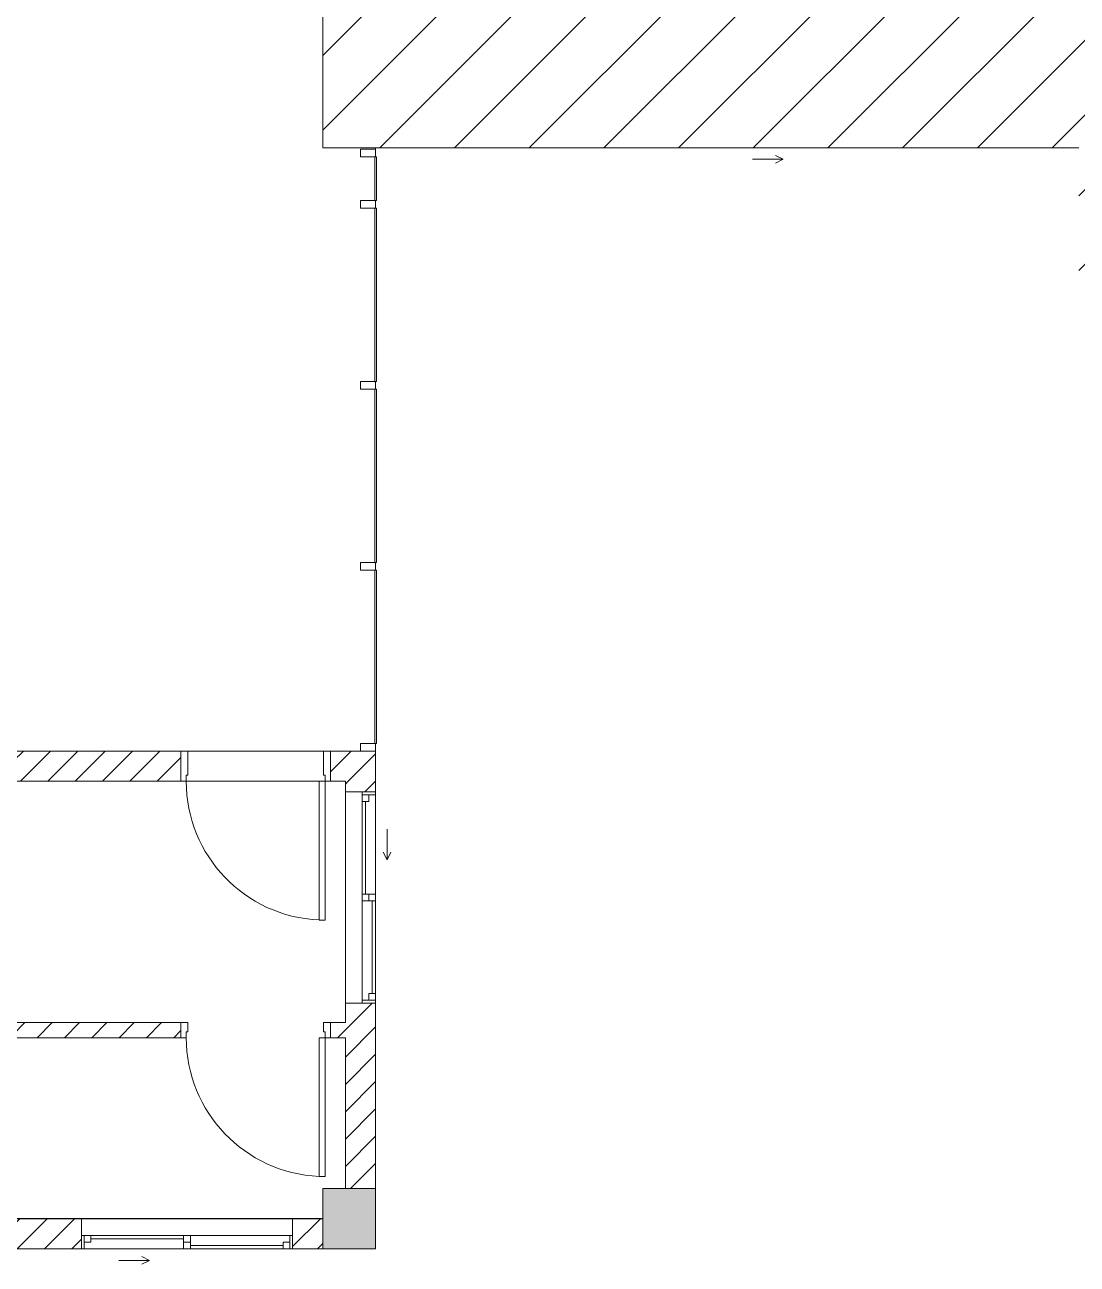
# Model space of a CAD drawing. Header units: millimetres. Extents: x 50254 to 245170, y 481 to 78637.
# Drawn here: x 160293 to 167268, y 17135 to 25352 of the extents above; entities that cross this region are included whole.
import ezdxf

# ---------------------------------------------------------------- set-up
doc = ezdxf.new("R2010")
doc.units = ezdxf.units.MM
for name, color, linetype, lineweight in [('A-DETL-GENF-6', 20, 'Continuous', 9), ('A-DETL-GENF-7', 53, 'Continuous', 9), ('A-DETL-THIN-2', 151, 'Continuous', 9), ('A-DOOR-FRAM-2', 53, 'Continuous', 9), ('A-FLOR-1-1', 53, 'Continuous', 9), ('A-GLAZ-5', 53, 'Continuous', 9), ('A-GLAZ-CURT-4', 53, 'Continuous', 9), ('A-GLAZ-CWMG-1-1', 53, 'Continuous', 9), ('A-WALL-1-1', 53, 'Continuous', 9), ('A-WALL-PATT-3', 53, 'Continuous', 9), ('A_1404_dwg-1', 53, 'Continuous', 9), ('S-COLS-1', 130, 'Continuous', 9), ('S-COLS-2-1', 53, 'Continuous', 9)]:
    doc.layers.add(name, color=color, linetype=linetype, lineweight=lineweight)
pattern_1 = [(45, (0, 0), (-90.50967, 90.50967), [])]

# ---------------------------------------------------------------- blocks, each defined once
blk = doc.blocks.new('A_1404_dwg_NCV_TKTC_KET CAU_rvt-1-TKTC_MB HOÀN THIỆN SÀN TẦNG 3-4-4819833-KeyPlan-CH1')
at = {"layer": 'S-COLS-1'}
blk.add_hatch(color=256, dxfattribs=at).paths.add_polyline_path([(44802.6, 17236.9), (44802.6, 17636.9), (44452.6, 17636.9), (44452.6, 17236.9)])
at = {"layer": 'A-FLOR-1-1', "flags": 128}
blk.add_lwpolyline([(44802.6, 24535.3), (45853.6, 24535.3), (49452.6, 24535.3)], dxfattribs=at)
at = {"layer": 'S-COLS-2-1', "flags": 128}
blk.add_lwpolyline([(44452.6, 17236.9), (44802.6, 17236.9), (44802.6, 17636.9), (44452.6, 17636.9)], close=True, dxfattribs=at)
blk = doc.blocks.new('A_1404_dwg_1_FAMILY RVT - W01-WxH 1400x1400xmm-389822-TKTC_MB HOÀN THIỆN SÀN TẦNG 3-4-V143-KeyPlan-CH1')
at = {"layer": 'A-GLAZ-5'}
blk.add_line((47504.2, 24460.7), (47301, 24460.7), dxfattribs=at)
at = {"layer": 'A-GLAZ-5', "flags": 128}
blk.add_lwpolyline([(47453.4, 24435.3), (47504.2, 24460.7), (47453.4, 24486.1)], dxfattribs=at)
blk = doc.blocks.new('A_1404_dwg_System Panel - Glazed-1286806-TKTC_MB HOÀN THIỆN SÀN TẦNG 3-4-4819969-KeyPlan-CH1')
at = {"layer": 'A-GLAZ-CURT-4', "flags": 128}
blk.add_lwpolyline([(44808.6, 21786.9), (44808.6, 22936.9), (44796.6, 22936.9), (44796.6, 21786.9)], close=True, dxfattribs=at)
blk = doc.blocks.new('A_1404_dwg_System Panel - Glazed-4730598-TKTC_MB HOÀN THIỆN SÀN TẦNG 3-4-4819970-KeyPlan-CH1')
at = {"layer": 'A-GLAZ-CURT-4', "flags": 128}
blk.add_lwpolyline([(44808.6, 24186.9), (44808.6, 24476.9), (44796.6, 24476.9), (44796.6, 24186.9)], close=True, dxfattribs=at)
blk = doc.blocks.new('A_1404_dwg_Rectangular Mullion - 50 x 100mm-1286808-TKTC_MB HOÀN THIỆN SÀN TẦNG 3-4-4819971-KeyPlan-CH1')
at = {"layer": 'A-GLAZ-CWMG-1-1', "flags": 128}
blk.add_lwpolyline([(44802.6, 24476.9), (44802.6, 24526.9), (44702.6, 24526.9), (44702.6, 24476.9)], close=True, dxfattribs=at)
blk = doc.blocks.new('A_1404_dwg_Rectangular Mullion - 50 x 100mm-1286804-TKTC_MB HOÀN THIỆN SÀN TẦNG 3-4-4819972-KeyPlan-CH1')
at = {"layer": 'A-GLAZ-CWMG-1-1', "flags": 128}
blk.add_lwpolyline([(44802.6, 21736.9), (44802.6, 21786.9), (44702.6, 21786.9), (44702.6, 21736.9)], close=True, dxfattribs=at)
blk = doc.blocks.new('A_1404_dwg_1_FAMILY RVT - W01-WxH 1400x1400xmm-V4-TKTC_MB HOÀN THIỆN SÀN TẦNG 3-4-4819953-KeyPlan-CH1')
at = {"layer": 'A-GLAZ-5'}
for p, q in [((127252.6, 75616.3), (127163.7, 75616.3)), ((127230.3, 75571.8), (127230.3, 74957.5)), ((127208.1, 74913.1), (127208.1, 74957.5)), ((127252.6, 74957.5), (127252.6, 74913.1)), ((127185.9, 74913.1), (127185.9, 74298.8)), ((127328.8, 74686.9), (127328.8, 74483.7)), ((127252.6, 74254.4), (127163.7, 74254.4))]:
    blk.add_line(p, q, dxfattribs=at)
at = {"layer": 'A-GLAZ-5', "flags": 128}
for points in [[(127252.6, 75635.3), (127052.6, 75635.3), (127052.6, 74235.3), (127252.6, 74235.3), (127252.6, 75635.3), (127252.6, 75571.8)], [(127163.7, 75635.3), (127163.7, 75616.3), (127163.7, 74957.5), (127163.7, 74913.1), (127163.7, 74298.8), (127163.7, 74235.3)], [(127163.7, 74957.5), (127252.6, 74957.5), (127252.6, 75571.8), (127208.1, 75571.8), (127208.1, 75616.3)], [(127163.7, 74913.1), (127252.6, 74913.1), (127252.6, 74254.4), (127252.6, 74235.3)], [(127354.2, 74636.1), (127328.8, 74686.9), (127303.4, 74636.1)], [(127208.1, 74254.4), (127208.1, 74298.8), (127163.7, 74298.8)]]:
    blk.add_lwpolyline(points, dxfattribs=at)
blk = doc.blocks.new('A_1404_dwg_Rectangular Mullion - 50 x 100mm-1286811-TKTC_MB HOÀN THIỆN SÀN TẦNG 3-4-4819975-KeyPlan-CH1')
at = {"layer": 'A-GLAZ-CWMG-1-1', "flags": 128}
blk.add_lwpolyline([(116152.6, 24526.9), (116152.6, 24476.9), (116252.6, 24476.9), (116252.6, 24526.9)], close=True, dxfattribs=at)
blk = doc.blocks.new('A_1404_dwg_FD_04 - FD_04-900x2200mm-2435752-TKTC_MB HOÀN THIỆN SÀN TẦNG 3-4-4820048-KeyPlan-CH1')
at = {"layer": 'A-DETL-GENF-7', "flags": 128}
blk.add_lwpolyline([(44467.6, 19416.9), (44467.6, 20336.9), (44427.6, 20336.9), (44427.6, 19416.9)], close=True, dxfattribs=at)
at = {"layer": 'A-DETL-GENF-7'}
blk.add_arc((44467.6, 20336.9), 920, 180, 267.50809, dxfattribs=at)
at = {"layer": 'A-DOOR-FRAM-2', "flags": 128}
for points in [[(43547.6, 20336.9), (43512.6, 20336.9), (43512.6, 20536.9), (43557.6, 20536.9), (43557.6, 20376.9), (43547.6, 20376.9)], [(44457.6, 20376.9), (44457.6, 20536.9), (44502.6, 20536.9), (44502.6, 20336.9), (44467.6, 20336.9), (44467.6, 20376.9)]]:
    blk.add_lwpolyline(points, close=True, dxfattribs=at)
blk = doc.blocks.new('A_1404_dwg_FD_04 - FD_04-900x2200mm-4730700-TKTC_MB HOÀN THIỆN SÀN TẦNG 3-4-4820049-KeyPlan-CH1')
at = {"layer": 'A-DETL-GENF-7', "flags": 128}
blk.add_lwpolyline([(44467.6, 17716.9), (44467.6, 18636.9), (44427.6, 18636.9), (44427.6, 17716.9)], close=True, dxfattribs=at)
at = {"layer": 'A-DETL-GENF-7'}
blk.add_arc((44467.6, 18636.9), 920, 180, 267.50809, dxfattribs=at)
at = {"layer": 'A-DOOR-FRAM-2', "flags": 128}
for points in [[(43547.6, 18636.9), (43512.6, 18636.9), (43512.6, 18736.9), (43557.6, 18736.9), (43557.6, 18676.9), (43547.6, 18676.9)], [(44457.6, 18676.9), (44457.6, 18736.9), (44502.6, 18736.9), (44502.6, 18636.9), (44467.6, 18636.9), (44467.6, 18676.9)]]:
    blk.add_lwpolyline(points, close=True, dxfattribs=at)
blk = doc.blocks.new('A_1404_dwg_1_FAMILY RVT - W01-WxH 1400x1400xmm-V168-TKTC_MB HOÀN THIỆN SÀN TẦNG 3-4-4820050-KeyPlan-CH1')
at = {"layer": 'A-GLAZ-5'}
for p, q in [((44802.6, 20247.9), (44713.7, 20247.9)), ((44735.9, 19589.2), (44735.9, 20203.4)), ((44878.8, 19815.3), (44878.8, 20018.5)), ((44758.1, 19589.2), (44758.1, 19544.7)), ((44802.6, 19544.7), (44802.6, 19589.2)), ((44780.3, 18930.4), (44780.3, 19544.7)), ((44802.6, 18866.9), (44802.6, 18930.4)), ((44802.6, 18886), (44713.7, 18886))]:
    blk.add_line(p, q, dxfattribs=at)
at = {"layer": 'A-GLAZ-5', "flags": 128}
blk.add_lwpolyline([(44602.6, 18866.9), (44602.6, 20266.9), (44802.6, 20266.9), (44802.6, 18866.9)], close=True, dxfattribs=at)
for points in [[(44713.7, 18866.9), (44713.7, 18886), (44713.7, 19544.7), (44713.7, 19589.2), (44713.7, 20203.4), (44713.7, 20266.9)], [(44713.7, 19589.2), (44802.6, 19589.2), (44802.6, 20247.9), (44802.6, 20266.9)], [(44758.1, 20247.9), (44758.1, 20203.4), (44713.7, 20203.4)], [(44904.2, 19866.1), (44878.8, 19815.3), (44853.4, 19866.1)], [(44713.7, 19544.7), (44802.6, 19544.7), (44802.6, 18930.4), (44758.1, 18930.4), (44758.1, 18886)]]:
    blk.add_lwpolyline(points, dxfattribs=at)
blk = doc.blocks.new('A_1404_dwg-4819832-KeyPlan-CH1')
at = {"layer": 'A-WALL-PATT-3'}
h = blk.add_hatch(dxfattribs=at)
h.set_pattern_fill('FP_22', color=256, style=0, pattern_type=2)
h.set_pattern_definition(pattern_1)
h.paths.add_polyline_path([(44502.6, 20336.9), (44802.6, 20336.9), (44802.6, 20536.9), (44502.6, 20536.9)])
h.paths.add_polyline_path([(42852.6, 20336.9), (43512.6, 20336.9), (43512.6, 20536.9), (42402.6, 20536.8), (42402.6, 20336.9), (42552.6, 20336.9)])
h = blk.add_hatch(dxfattribs=at)
h.set_pattern_fill('FP_22', color=256, style=0, pattern_type=2)
h.set_pattern_definition(pattern_1)
h.paths.add_polyline_path([(44802.6, 17636.9), (44802.6, 18866.9), (44602.6, 18866.9), (44602.6, 17636.9)])
h.paths.add_polyline_path([(44602.6, 20266.9), (44802.6, 20266.9), (44802.6, 20336.9), (44602.6, 20336.9)])
h = blk.add_hatch(dxfattribs=at)
h.set_pattern_fill('FP_22', color=256, style=0, pattern_type=2)
h.set_pattern_definition(pattern_1)
h.paths.add_polyline_path([(42402.6, 18636.9), (43512.6, 18636.9), (43512.6, 18736.9), (42402.6, 18736.9)])
h.paths.add_polyline_path([(44502.6, 18636.9), (44602.6, 18636.9), (44602.6, 18736.9), (44502.6, 18736.9)])
h = blk.add_hatch(dxfattribs=at)
h.set_pattern_fill('FP_22', color=256, style=0, pattern_type=2)
h.set_pattern_definition(pattern_1)
h.paths.add_polyline_path([(39408.4, 17236.9), (42202.6, 17236.9), (42202.6, 17436.9), (38652.6, 17436.9), (38652.6, 17236.9)])
h.paths.add_polyline_path([(42552.6, 17236.9), (42552.6, 17436.9), (42402.6, 17436.9), (42402.6, 17236.9)])
h = blk.add_hatch(dxfattribs=at)
h.set_pattern_fill('FP_22', color=256, style=0, pattern_type=2)
h.set_pattern_definition(pattern_1)
h.paths.add_polyline_path([(42852.6, 17236.9), (42852.6, 17436.9), (42552.6, 17436.9), (42552.6, 17236.9)])
h.paths.add_polyline_path([(44252.6, 17236.9), (44452.6, 17236.9), (44452.6, 17436.9), (44252.6, 17436.9)])
at = {"layer": 'A-FLOR-1-1'}
for p, q in [((44802.6, 24526.9), (44802.6, 24536.9)), ((43557.6, 20536.9), (44457.6, 20536.9)), ((44467.6, 20336.9), (43547.6, 20336.9)), ((42402.6, 17437.4), (44452.6, 17437.4))]:
    blk.add_line(p, q, dxfattribs=at)
at = {"layer": 'A-WALL-1-1'}
for p, q in [((44802.6, 17636.9), (44802.6, 18866.9)), ((44602.6, 17636.9), (44802.6, 17636.9)), ((44452.6, 17436.9), (44252.6, 17436.9)), ((44452.6, 17236.9), (44452.6, 17436.9)), ((42402.6, 17236.9), (42852.6, 17236.9)), ((44252.6, 17236.9), (44452.6, 17236.9))]:
    blk.add_line(p, q, dxfattribs=at)
at = {"layer": 'A-WALL-1-1', "flags": 128}
for points in [[(42852.6, 17436.9), (42402.6, 17436.9), (42402.6, 18636.9), (43512.6, 18636.9), (43512.6, 18736.9), (42402.6, 18736.9), (42402.6, 20336.9), (43512.6, 20336.9), (43512.6, 20536.9), (42402.6, 20536.9), (42402.6, 21486.9), (42052.6, 21486.9), (42052.6, 24197.4)], [(44802.6, 20266.9), (44802.6, 20536.9), (44502.6, 20536.9), (44502.6, 20336.9), (44602.6, 20336.9), (44602.6, 20266.9)], [(44602.6, 18866.9), (44602.6, 18736.9), (44502.6, 18736.9), (44502.6, 18636.9), (44602.6, 18636.9), (44602.6, 17636.9)]]:
    blk.add_lwpolyline(points, dxfattribs=at)
for name, p in [('A_1404_dwg_NCV_TKTC_KET CAU_rvt-1-TKTC_MB HOÀN THIỆN SÀN TẦNG 3-4-4819833-KeyPlan-CH1', (0, 0)), ('A_1404_dwg_Rectangular Mullion - 50 x 100mm-1286808-TKTC_MB HOÀN THIỆN SÀN TẦNG 3-4-4819971-KeyPlan-CH1', (0, 0)), ('A_1404_dwg_1_FAMILY RVT - W01-WxH 1400x1400xmm-389822-TKTC_MB HOÀN THIỆN SÀN TẦNG 3-4-V143-KeyPlan-CH1', (0, 0)), ('A_1404_dwg_System Panel - Glazed-4730598-TKTC_MB HOÀN THIỆN SÀN TẦNG 3-4-4819970-KeyPlan-CH1', (0, 0)), ('A_1404_dwg_Rectangular Mullion - 50 x 100mm-1286804-TKTC_MB HOÀN THIỆN SÀN TẦNG 3-4-4819972-KeyPlan-CH1', (0, 2400)), ('A_1404_dwg_System Panel - Glazed-1286806-TKTC_MB HOÀN THIỆN SÀN TẦNG 3-4-4819969-KeyPlan-CH1', (0, 1200)), ('A_1404_dwg_Rectangular Mullion - 50 x 100mm-1286804-TKTC_MB HOÀN THIỆN SÀN TẦNG 3-4-4819972-KeyPlan-CH1', (0, 1200)), ('A_1404_dwg_System Panel - Glazed-1286806-TKTC_MB HOÀN THIỆN SÀN TẦNG 3-4-4819969-KeyPlan-CH1', (0, 0)), ('A_1404_dwg_Rectangular Mullion - 50 x 100mm-1286804-TKTC_MB HOÀN THIỆN SÀN TẦNG 3-4-4819972-KeyPlan-CH1', (0, 0)), ('A_1404_dwg_System Panel - Glazed-1286806-TKTC_MB HOÀN THIỆN SÀN TẦNG 3-4-4819969-KeyPlan-CH1', (0, -1200)), ('A_1404_dwg_FD_04 - FD_04-900x2200mm-2435752-TKTC_MB HOÀN THIỆN SÀN TẦNG 3-4-4820048-KeyPlan-CH1', (0, 0)), ('A_1404_dwg_1_FAMILY RVT - W01-WxH 1400x1400xmm-V168-TKTC_MB HOÀN THIỆN SÀN TẦNG 3-4-4820050-KeyPlan-CH1', (0, 0)), ('A_1404_dwg_FD_04 - FD_04-900x2200mm-4730700-TKTC_MB HOÀN THIỆN SÀN TẦNG 3-4-4820049-KeyPlan-CH1', (0, 0))]:
    blk.add_blockref(name, p)
for name, p, rotation in [('A_1404_dwg_Rectangular Mullion - 50 x 100mm-1286811-TKTC_MB HOÀN THIỆN SÀN TẦNG 3-4-4819975-KeyPlan-CH1', (160955.2, 45063.9), 180), ('A_1404_dwg_1_FAMILY RVT - W01-WxH 1400x1400xmm-V4-TKTC_MB HOÀN THIỆN SÀN TẦNG 3-4-4819953-KeyPlan-CH1', (-31382.7, 144489.5), 270)]:
    blk.add_blockref(name, p, dxfattribs=dict(rotation=rotation))

msp = doc.modelspace()

# ---------------------------------------------------------------- hatches: boundary and pattern name
at = {"layer": 'A-DETL-GENF-6'}
h = msp.add_hatch(dxfattribs=at)
h.set_pattern_fill('FP_23', color=256, style=0, pattern_type=2)
h.set_pattern_definition([(45, (117815.8, 0), (-247.4874, 247.4874), [])])
h.paths.add_polyline_path([(229068.4, 23336.9), (229258.4, 23336.9), (229258.4, 24536.9), (234268.4, 24536.9), (234268.4, 33536.9), (226078.4, 33536.9), (226078.4, 23336.9), (229058.4, 23336.9)])
h.paths.add_polyline_path([(221068.4, 23336.9), (221068.4, 23336.9), (221068.4, 24536.9), (225858.4, 24536.9), (225858.4, 33536.9), (217888.4, 33536.9), (217888.4, 24536.9), (217793.4, 24536.9), (217793.4, 23336.9), (220868.4, 23336.9)])
h.paths.add_polyline_path([(212668.4, 23336.9), (212943.3, 23336.9), (212943.3, 24536.9), (217658.4, 24537.4), (217658.4, 33536.9), (209533.3, 33536.9), (209533.3, 24536.9), (209468.3, 24536.5), (209468.4, 23336.9), (212668.3, 23336.9)])
h.paths.add_polyline_path([(186539.4, 23336.9), (187068.4, 23336.9), (187068.4, 24536.9), (187003.4, 24537.4), (187003.4, 33536.9), (178583.4, 33536.9), (178583.4, 24536.9), (183593.4, 24536.9), (183593.4, 23336.9), (183868.4, 23336.9)])
h.paths.add_polyline_path([(170368.4, 23336.9), (170753.4, 23336.9), (170753.4, 24536.9), (170688.4, 24536.9), (170688.4, 33536.9), (162268.4, 33536.9), (162268.4, 24536.9), (167278.4, 24536.9), (167278.4, 23336.9), (170143.4, 23336.9)])
h.paths.add_polyline_path([(225968.4, 53311.9), (234268.4, 53311.9), (234268.3, 61911.9), (225268.4, 61911.9), (225268.4, 56835.3), (224068.4, 56833.3), (224068.4, 53311.9), (225478.4, 53311.9)])
h.paths.add_polyline_path([(165768.3, 53311.9), (172468.4, 53311.9), (172468.4, 56835.3), (171268.4, 56835.3), (171268.3, 61911.9), (162268.4, 61911.9), (162268.4, 53311.9), (164568.4, 53311.9)])

# ---------------------------------------------------------------- linework, layer by layer
at = {"layer": 'A-DETL-THIN-2'}
for p, q in [((162268.4, 33536.9), (162268.4, 24536.9)), ((162268.4, 24536.9), (167278.4, 24536.9))]:
    msp.add_line(p, q, dxfattribs=at)

# ---------------------------------------------------------------- block references
at = {"layer": 'A_1404_dwg-1'}
msp.add_blockref('A_1404_dwg-4819832-KeyPlan-CH1', (117815.8, 0), dxfattribs=at)

doc.saveas('drawing.dxf')
